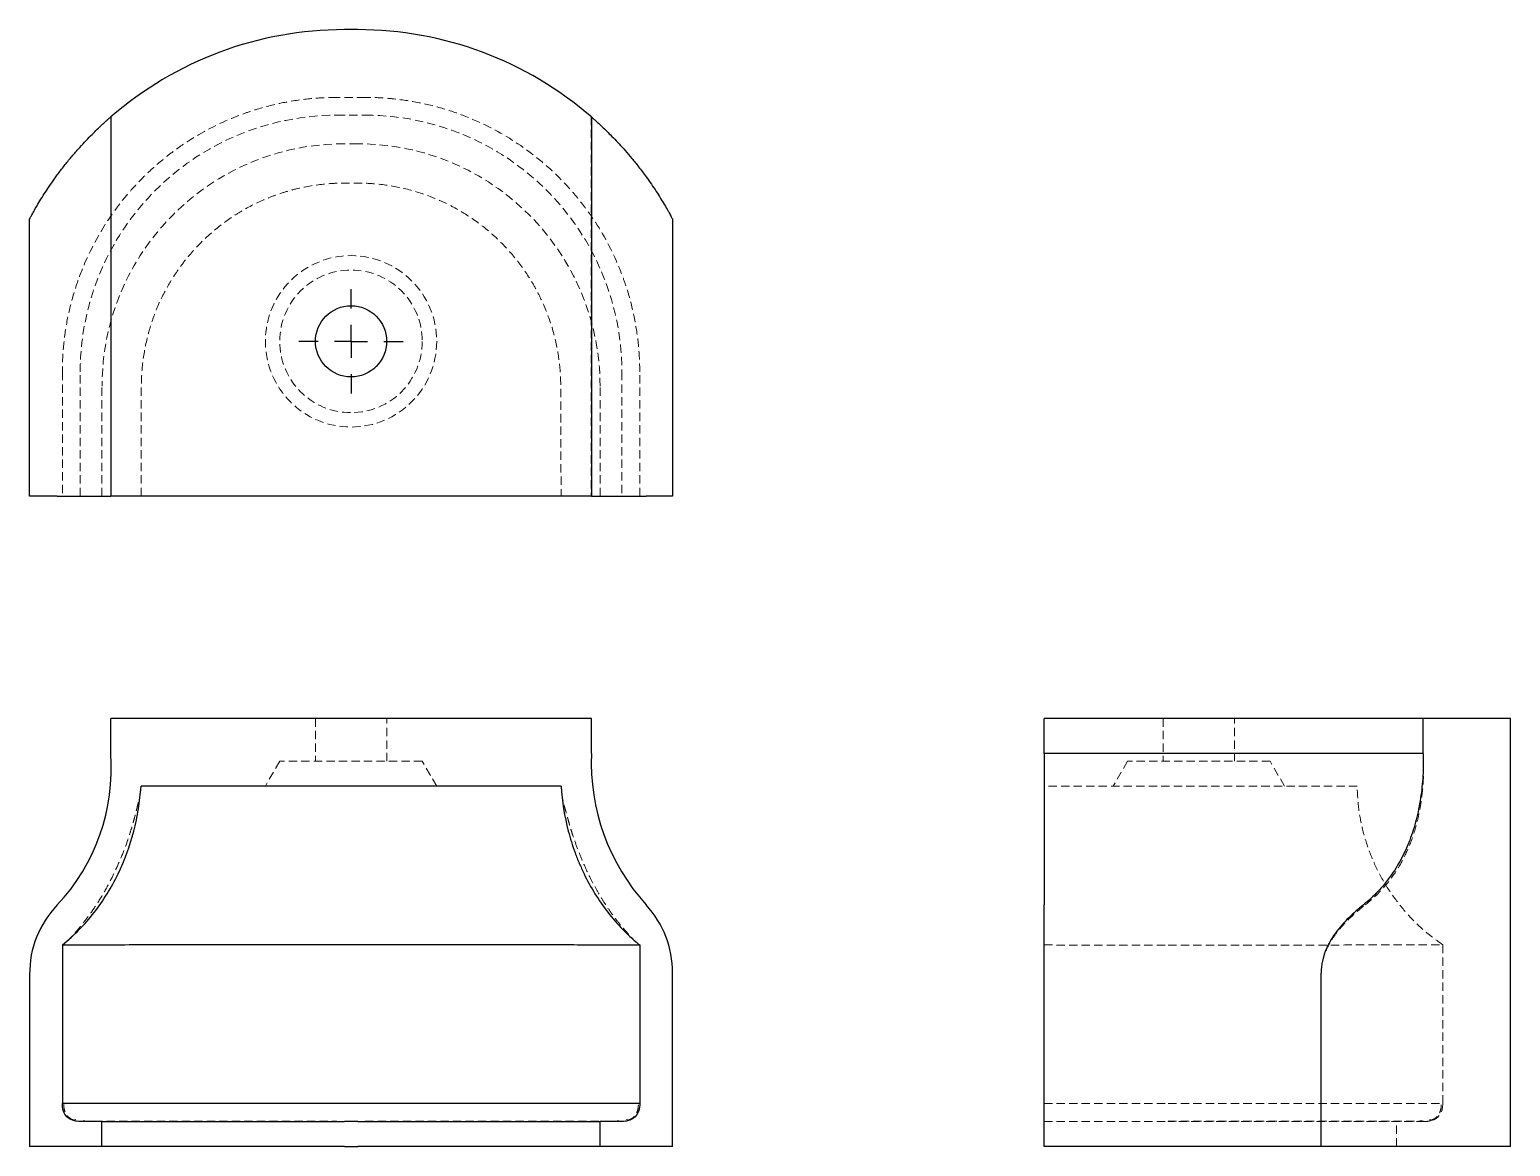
# Model space of a CAD drawing. Header units: millimetres. Extents: x 34 to 259, y 24 to 194.
import ezdxf

# ---------------------------------------------------------------- set-up
doc = ezdxf.new("R2010")
doc.units = ezdxf.units.MM
doc.linetypes.add('HIDDEN', pattern=[1.905, 1.27, -0.635])
doc.layers.add('10', color=7, linetype='Continuous')

# ---------------------------------------------------------------- blocks, each defined once
blk = doc.blocks.new('SW_CENTERMARKSYMBOL_0')
at = {"layer": '10', "color": 0}
for p, q in [((0, 5), (0, 7.92)), ((0, 0), (0, 2.5)), ((-5, 0), (-7.92, 0)), ((0, 0), (-2.5, 0)), ((0, 0), (0, -2.5)), ((0, 0), (2.5, 0)), ((5, 0), (7.92, 0)), ((0, -5), (0, -7.92))]:
    blk.add_line(p, q, dxfattribs=at)

msp = doc.modelspace()

# ---------------------------------------------------------------- linework, layer by layer
at = {"color": 7, "linetype": 'Continuous', "lineweight": 25}
for p, q in [((83.9, 194.32), (81.87, 194.32)), ((46.3, 181.04), (46.3, 123.36)), ((119.46, 181.04), (119.46, 123.36)), ((33.96, 123.36), (33.96, 165.53)), ((131.8, 165.53), (131.8, 123.36)), ((38.17, 123.36), (46.3, 123.36)), ((119.46, 123.36), (46.3, 123.36)), ((119.46, 123.36), (127.79, 123.36)), ((46.3, 84.23), (46.3, 89.55)), ((119.46, 89.55), (46.3, 89.55)), ((119.46, 84.23), (119.46, 89.55)), ((246.04, 89.55), (188.36, 89.55)), ((188.36, 84.23), (188.36, 89.55)), ((246.04, 84.23), (246.04, 89.55)), ((259.32, 89.55), (246.04, 89.55)), ((259.32, 24.45), (259.32, 89.55)), ((246.04, 84.23), (188.36, 84.23)), ((188.36, 84.23), (188.36, 61.19)), ((114.85, 79.24), (50.92, 79.24)), ((38.95, 55.09), (38.95, 30.96)), ((126.82, 55.09), (126.82, 30.96)), ((33.96, 50.56), (33.96, 24.45)), ((131.8, 24.45), (131.8, 50.8)), ((188.36, 24.45), (188.36, 50.8)), ((230.53, 24.45), (230.53, 50.8)), ((85.05, 30.96), (80.71, 30.96)), ((40.91, 28.59), (40.84, 28.49)), ((44.98, 28.25), (41.66, 28.25)), ((44.98, 24.45), (44.98, 28.25)), ((44.98, 28.25), (81.87, 28.25)), ((80.71, 28.31), (80.71, 28.26)), ((83.9, 28.25), (81.87, 28.25)), ((83.9, 28.25), (120.78, 28.25)), ((85.05, 28.31), (85.05, 28.26)), ((120.78, 24.45), (120.78, 28.25)), ((124.11, 28.25), (120.78, 28.25)), ((124.92, 28.49), (124.86, 28.59)), ((44.98, 24.45), (33.96, 24.45)), ((81.87, 24.45), (44.98, 24.45)), ((81.87, 24.45), (83.9, 24.45)), ((120.78, 24.45), (83.9, 24.45)), ((131.8, 24.45), (120.78, 24.45)), ((230.53, 24.45), (188.36, 24.45)), ((259.32, 24.45), (230.53, 24.45))]:
    msp.add_line(p, q, dxfattribs=at)
at = {"color": 7, "linetype": 'HIDDEN', "lineweight": 18}
for p, q in [((46.39, 123.36), (46.39, 181.11)), ((80.71, 181.31), (85.05, 181.31)), ((119.43, 181.05), (119.43, 123.36)), ((83.9, 176.97), (81.87, 176.97)), ((41.66, 123.36), (41.66, 142.25)), ((124.11, 142.25), (124.11, 123.36)), ((44.98, 123.36), (44.98, 140.08)), ((120.78, 123.36), (120.78, 140.08)), ((77.46, 89.55), (77.46, 83.04)), ((88.31, 83.04), (88.31, 89.55)), ((206.48, 89.55), (206.48, 83.04)), ((217.33, 83.04), (217.33, 89.55)), ((246.04, 84.23), (246.04, 89.55)), ((246.04, 84.23), (246.04, 84.23)), ((72.03, 83.04), (69.84, 79.24)), ((93.73, 83.04), (72.03, 83.04)), ((95.92, 79.24), (93.73, 83.04)), ((201.06, 83.04), (198.87, 79.24)), ((222.75, 83.04), (201.06, 83.04)), ((224.95, 79.24), (222.75, 83.04)), ((126.82, 55.07), (126.75, 55.06)), ((249.02, 30.96), (249.02, 55.11)), ((188.36, 30.96), (207.25, 30.96)), ((41.93, 28.27), (42.31, 28.37)), ((123.46, 28.37), (123.84, 28.27)), ((188.36, 28.25), (207.25, 28.25)), ((207.25, 28.31), (207.25, 28.26)), ((241.97, 24.45), (241.97, 28.25))]:
    msp.add_line(p, q, dxfattribs=at)
at = {"color": 7, "linetype": 'HIDDEN', "lineweight": 18, "flags": 128}
for points in [[(38.17, 61.17), (38.17, 61.17)], [(127.79, 61.19), (127.79, 61.19)], [(33.96, 50.56), (33.96, 50.56)], [(131.8, 50.8), (131.8, 50.8)], [(38.95, 30.96), (38.95, 30.96)], [(126.82, 30.96), (126.82, 30.96)], [(249.02, 30.96), (249.02, 30.96)], [(41.66, 28.25), (41.66, 28.25)], [(124.11, 28.25), (124.11, 28.25)], [(246.31, 28.25), (246.31, 28.25)]]:
    msp.add_lwpolyline(points, dxfattribs=at)
at = {"color": 7, "linetype": 'HIDDEN', "lineweight": 18}
for radius in [13.04, 10.85]:
    msp.add_circle((82.88, 146.91), radius, dxfattribs=at)
at = {"color": 7, "linetype": 'Continuous', "lineweight": 25}
msp.add_circle((82.88, 146.91), 5.42, dxfattribs=at)
for centre, radius, start, end in [((81.87, 140.08), 54.24, 90, 130.9688), ((83.9, 140.08), 54.24, 49.0312, 90), ((16.11, 81.92), 30.28, 316.7519, 4.383), ((151.74, 82.88), 32.3, 177.5988, 222.1702)]:
    msp.add_arc(centre, radius, start, end, dxfattribs=at)
at = {"color": 7, "linetype": 'HIDDEN', "lineweight": 18}
for centre, start, end in [((81.87, 140.08), 90, 180), ((83.9, 140.08), 0, 90)]:
    msp.add_arc(centre, 36.88, start, end, dxfattribs=at)
for points, knots in [([(80.71, 184.02), (80.02, 184.02), (79.34, 184), (77.97, 183.93), (77.29, 183.88), (75.25, 183.68), (73.9, 183.48), (71.23, 182.95), (69.9, 182.62), (67.93, 182.02), (67.27, 181.8), (65.98, 181.34), (65.34, 181.09), (62.19, 179.79), (59.8, 178.51), (56.95, 176.61), (56.39, 176.21), (55.29, 175.39), (54.74, 174.97), (53.16, 173.67), (52.15, 172.75), (49.26, 169.87), (47.53, 167.76), (44.46, 163.18), (43.18, 160.78), (41.62, 157.01), (41.16, 155.73), (40.36, 153.11), (40.02, 151.77), (39.48, 149.08), (39.28, 147.72), (39.08, 145.68), (39.03, 145), (38.96, 143.63), (38.95, 142.94), (38.95, 142.25)], [0, 0, 0, 0, 0.03125, 0.03125, 0.0625, 0.0625, 0.125, 0.125, 0.1875, 0.1875, 0.21875, 0.21875, 0.25, 0.25, 0.375, 0.375, 0.40625, 0.40625, 0.4375, 0.4375, 0.5, 0.5, 0.625, 0.625, 0.75, 0.75, 0.8125, 0.8125, 0.875, 0.875, 0.9375, 0.9375, 0.96875, 0.96875, 1, 1, 1, 1]), ([(85.05, 184.02), (84.33, 184.02), (83.61, 184.02), (82.88, 184.02), (82.16, 184.02), (81.44, 184.02), (80.71, 184.02)], [-0.002169695, -0.002169695, -0.002169695, -0.002169695, 0, 0, 0, 0.002169695, 0.002169695, 0.002169695, 0.002169695]), ([(126.82, 142.25), (126.82, 142.94), (126.8, 143.63), (126.73, 145), (126.68, 145.68), (126.48, 147.71), (126.28, 149.06), (125.75, 151.73), (125.42, 153.06), (124.82, 155.04), (124.6, 155.69), (124.14, 156.98), (123.89, 157.62), (122.59, 160.77), (121.31, 163.17), (119.41, 166.01), (119.01, 166.57), (118.2, 167.68), (117.77, 168.22), (116.47, 169.81), (115.55, 170.82), (112.67, 173.7), (110.57, 175.43), (105.98, 178.5), (103.58, 179.78), (99.81, 181.35), (98.53, 181.81), (95.91, 182.61), (94.57, 182.94), (91.88, 183.48), (90.52, 183.68), (88.48, 183.88), (87.8, 183.93), (86.43, 184), (85.74, 184.02), (85.05, 184.02)], [0, 0, 0, 0, 0.03125, 0.03125, 0.0625, 0.0625, 0.125, 0.125, 0.1875, 0.1875, 0.21875, 0.21875, 0.25, 0.25, 0.375, 0.375, 0.40625, 0.40625, 0.4375, 0.4375, 0.5, 0.5, 0.625, 0.625, 0.75, 0.75, 0.8125, 0.8125, 0.875, 0.875, 0.9375, 0.9375, 0.96875, 0.96875, 1, 1, 1, 1]), ([(41.66, 142.25), (41.66, 148.22), (44.04, 158.43), (52.6, 170.36), (64.53, 178.92), (74.75, 181.31), (80.71, 181.31)], [4.712389, 4.712389, 4.712389, 4.712389, 5.170538, 5.497787, 5.825036, 6.283185, 6.283185, 6.283185, 6.283185]), ([(46.3, 181.04), (46.32, 181.05), (46.39, 181.11), (46.39, 181.11), (46.38, 181.11)], [0, 0, 0, 0, 0.182501, 1, 1, 1, 1]), ([(85.05, 181.31), (91.02, 181.31), (101.23, 178.92), (113.16, 170.36), (121.72, 158.43), (124.11, 148.22), (124.11, 142.25)], [0, 0, 0, 0, 0.458149, 0.785398, 1.112647, 1.570796, 1.570796, 1.570796, 1.570796]), ([(50.92, 123.36), (50.93, 126.08), (50.94, 128.81), (50.95, 132.9), (50.95, 134.26), (50.96, 136.31), (50.96, 136.99), (50.96, 138.36), (50.96, 139.04), (50.97, 140.4), (50.98, 141.08), (51.06, 142.44), (51.11, 143.12), (51.37, 145.15), (51.62, 146.5), (52.15, 148.52), (52.35, 149.2), (52.79, 150.52), (53.03, 151.17), (53.82, 153.08), (54.43, 154.32), (55.47, 156.12), (55.83, 156.7), (56.61, 157.86), (57.02, 158.43), (58.3, 160.08), (59.21, 161.11), (61.18, 163.05), (62.22, 163.95), (63.89, 165.21), (64.47, 165.61), (65.63, 166.37), (66.23, 166.73), (68.04, 167.74), (69.29, 168.33), (71.22, 169.09), (71.87, 169.32), (73.19, 169.74), (73.87, 169.93), (75.9, 170.43), (77.26, 170.67), (79.31, 170.88), (80, 170.93), (81.37, 170.98), (82.06, 170.98), (83.09, 170.98), (83.44, 170.98), (84.13, 170.98), (84.47, 170.98), (85.51, 170.95), (86.2, 170.9), (88.28, 170.7), (89.64, 170.47), (92.31, 169.84), (93.62, 169.44), (95.56, 168.7), (96.2, 168.43), (97.46, 167.85), (98.08, 167.53), (99.9, 166.54), (101.05, 165.8), (103.27, 164.18), (104.32, 163.29), (106.33, 161.35), (107.25, 160.33), (108.96, 158.18), (109.74, 157.05), (110.8, 155.27), (111.13, 154.66), (111.76, 153.42), (112.05, 152.79), (112.86, 150.88), (113.32, 149.59), (114.05, 146.94), (114.32, 145.59), (114.61, 143.52), (114.68, 142.83), (114.77, 141.44), (114.79, 140.75), (114.81, 139.36), (114.8, 138.66), (114.8, 137.27), (114.81, 136.57), (114.82, 134.49), (114.82, 133.09), (114.83, 128.92), (114.84, 126.14), (114.84, 123.36)], [0, 0, 0, 0, 0.0625, 0.0625, 0.09375, 0.09375, 0.109375, 0.109375, 0.125, 0.125, 0.140625, 0.140625, 0.15625, 0.15625, 0.1875, 0.1875, 0.203125, 0.203125, 0.21875, 0.21875, 0.25, 0.25, 0.265625, 0.265625, 0.28125, 0.28125, 0.3125, 0.3125, 0.34375, 0.34375, 0.359375, 0.359375, 0.375, 0.375, 0.40625, 0.40625, 0.421875, 0.421875, 0.4375, 0.4375, 0.46875, 0.46875, 0.484375, 0.484375, 0.5, 0.5, 0.507812, 0.507812, 0.515625, 0.515625, 0.53125, 0.53125, 0.5625, 0.5625, 0.59375, 0.59375, 0.609375, 0.609375, 0.625, 0.625, 0.65625, 0.65625, 0.6875, 0.6875, 0.71875, 0.71875, 0.75, 0.75, 0.765625, 0.765625, 0.78125, 0.78125, 0.8125, 0.8125, 0.84375, 0.84375, 0.859375, 0.859375, 0.875, 0.875, 0.890625, 0.890625, 0.90625, 0.90625, 0.9375, 0.9375, 1, 1, 1, 1]), ([(38.95, 142.25), (38.95, 141.46), (38.95, 140.68), (38.95, 139.1), (38.95, 138.31), (38.95, 135.95), (38.95, 134.38), (38.95, 129.65), (38.95, 126.5), (38.95, 123.36)], [0, 0, 0, 0, 0.125, 0.125, 0.25, 0.25, 0.5, 0.5, 1, 1, 1, 1]), ([(126.82, 123.36), (126.82, 126.5), (126.82, 129.65), (126.82, 134.38), (126.82, 135.95), (126.82, 138.31), (126.82, 139.1), (126.82, 140.68), (126.82, 141.46), (126.82, 142.25)], [0, 0, 0, 0, 0.5, 0.5, 0.75, 0.75, 0.875, 0.875, 1, 1, 1, 1]), ([(237.22, 61.17), (238.79, 62.4), (240.16, 63.81), (241.93, 66.28), (242.48, 67.16), (243.45, 69), (243.88, 69.96), (244.62, 71.96), (244.94, 73), (245.33, 74.63), (245.45, 75.18), (245.66, 76.28), (245.74, 76.83), (245.97, 78.51), (246.06, 79.63), (246.11, 81.35), (246.12, 81.93), (246.1, 83.08), (246.08, 83.66), (246.04, 84.23)], [0, 0, 0, 0, 0.25, 0.25, 0.375, 0.375, 0.5, 0.5, 0.625, 0.625, 0.6875, 0.6875, 0.75, 0.75, 0.875, 0.875, 0.9375, 0.9375, 1, 1, 1, 1]), ([(236, 79.24), (236, 79.24), (236.04, 79.24), (235.9, 79.24), (235.54, 79.24), (234.97, 79.24), (234.19, 79.24), (233.21, 79.24), (232.03, 79.24), (230.67, 79.24), (229.11, 79.24), (227.38, 79.24), (225.51, 79.24), (223.49, 79.24), (221.32, 79.24), (219.03, 79.24), (216.66, 79.24), (214.21, 79.24), (211.66, 79.24), (209.27, 79.24), (207.07, 79.24), (202.96, 79.24), (196.72, 79.24), (191.14, 79.24), (188.36, 79.24)], [0, 0, 0, 0, 0.009336, 0.059194, 0.097785, 0.136376, 0.176091, 0.215807, 0.254395, 0.292983, 0.33268, 0.372377, 0.411156, 0.449935, 0.489834, 0.529733, 0.568634, 0.607535, 0.647566, 0.687599, 0.717495, 0.747513, 0.873757, 1, 1, 1, 1]), ([(249.02, 55.12), (248.1, 55.79), (246.2, 57.17), (243.67, 59.68), (241.41, 62.49), (239.5, 65.55), (237.98, 68.83), (236.87, 72.26), (236.17, 75.75), (236.05, 78.09), (235.99, 79.24)], [0, 0, 0, 0, 0.120624, 0.247122, 0.373529, 0.499936, 0.626418, 0.752815, 0.879213, 1, 1, 1, 1]), ([(50.87, 78.61), (50.87, 78.55), (50.85, 78.4), (50.82, 78.13), (50.76, 77.82), (50.69, 77.5), (50.63, 77.2), (50.56, 76.91), (50.48, 76.64), (50.41, 76.39), (50.35, 76.15), (50.3, 75.94), (50.25, 75.73), (50.15, 75.31), (49.97, 74.62), (49.68, 73.53), (49.28, 72.21), (48.7, 70.46), (47.91, 68.38), (46.81, 65.92), (45.52, 63.44), (44.3, 61.44), (43.34, 60.04), (42.75, 59.25), (42.35, 58.73), (42.12, 58.44), (42.02, 58.31), (41.91, 58.18), (41.73, 57.97), (41.53, 57.72), (41.32, 57.46), (41.12, 57.22), (40.92, 56.98), (40.68, 56.72), (40.43, 56.44), (40.16, 56.16), (39.86, 55.87), (39.58, 55.61), (39.4, 55.46), (39.32, 55.39)], [0, 0, 0, 0, 0.039605, 0.096813, 0.146722, 0.189535, 0.225526, 0.250422, 0.270784, 0.286836, 0.296194, 0.303384, 0.30867, 0.312874, 0.326614, 0.347631, 0.373895, 0.401414, 0.446872, 0.494183, 0.546884, 0.597951, 0.620514, 0.638171, 0.651053, 0.655754, 0.657961, 0.66038, 0.666256, 0.678542, 0.695586, 0.714967, 0.738469, 0.766112, 0.804689, 0.849121, 0.899371, 0.955372, 1, 1, 1, 1]), ([(126.48, 55.37), (126.42, 55.41), (126.3, 55.51), (126.11, 55.69), (125.9, 55.88), (125.71, 56.08), (125.52, 56.27), (125.35, 56.46), (125.19, 56.63), (125.06, 56.79), (124.92, 56.95), (124.81, 57.08), (124.7, 57.2), (124.61, 57.3), (124.55, 57.37), (124.45, 57.49), (124.31, 57.64), (124.06, 57.93), (123.57, 58.52), (122.84, 59.46), (121.96, 60.7), (121.07, 62.07), (120.21, 63.54), (119.31, 65.22), (118.43, 67.08), (117.58, 69.09), (116.94, 70.84), (116.48, 72.23), (116.21, 73.14), (116.02, 73.79), (115.89, 74.25), (115.8, 74.58), (115.73, 74.85), (115.66, 75.11), (115.57, 75.42), (115.47, 75.75), (115.37, 76.11), (115.27, 76.51), (115.17, 76.93), (115.07, 77.38), (114.99, 77.83), (114.93, 78.22), (114.91, 78.45), (114.9, 78.54)], [0, 0, 0, 0, 0.045834, 0.102696, 0.153551, 0.198305, 0.236885, 0.264251, 0.287201, 0.305732, 0.316785, 0.325463, 0.331881, 0.334331, 0.336367, 0.338129, 0.3426, 0.347412, 0.358899, 0.383723, 0.411435, 0.440672, 0.471461, 0.50331, 0.542944, 0.582396, 0.62128, 0.643444, 0.661278, 0.672248, 0.680649, 0.686265, 0.69334, 0.70222, 0.713067, 0.73076, 0.752373, 0.778107, 0.814548, 0.857225, 0.906416, 0.96233, 1, 1, 1, 1]), ([(230.53, 50.56), (230.53, 51.14), (230.58, 51.72), (230.74, 52.55), (230.8, 52.83), (230.96, 53.38), (231.05, 53.65), (231.36, 54.45), (231.6, 54.95), (232.16, 55.91), (232.46, 56.37), (233.44, 57.68), (234.15, 58.46), (235.65, 59.89), (236.43, 60.55), (237.22, 61.17)], [0, 0, 0, 0, 0.125, 0.125, 0.1875, 0.1875, 0.25, 0.25, 0.375, 0.375, 0.5, 0.5, 0.75, 0.75, 1, 1, 1, 1]), ([(188.36, 55.09), (191.5, 55.08), (194.65, 55.08), (199.38, 55.08), (200.95, 55.07), (203.31, 55.07), (204.1, 55.07), (205.68, 55.07), (206.46, 55.07), (207.25, 55.07)], [0, 0, 0, 0, 0.5, 0.5, 0.75, 0.75, 0.875, 0.875, 1, 1, 1, 1]), ([(207.25, 55.07), (207.94, 55.06), (208.63, 55.06), (210, 55.07), (210.68, 55.07), (212.71, 55.07), (214.06, 55.07), (216.73, 55.07), (218.06, 55.07), (220.04, 55.07), (220.69, 55.07), (221.98, 55.07), (222.62, 55.07), (225.77, 55.08), (228.17, 55.08), (231.01, 55.08), (231.57, 55.08), (232.68, 55.08), (233.22, 55.08), (234.81, 55.09), (235.82, 55.09), (238.7, 55.09), (240.43, 55.09), (243.5, 55.1), (244.78, 55.1), (246.35, 55.11), (246.81, 55.11), (247.61, 55.11), (247.94, 55.11), (248.48, 55.11), (248.68, 55.11), (248.88, 55.11), (248.93, 55.11), (249, 55.11), (249.02, 55.11), (249.02, 55.11)], [0, 0, 0, 0, 0.03125, 0.03125, 0.0625, 0.0625, 0.125, 0.125, 0.1875, 0.1875, 0.21875, 0.21875, 0.25, 0.25, 0.375, 0.375, 0.40625, 0.40625, 0.4375, 0.4375, 0.5, 0.5, 0.625, 0.625, 0.75, 0.75, 0.8125, 0.8125, 0.875, 0.875, 0.9375, 0.9375, 0.96875, 0.96875, 1, 1, 1, 1]), ([(39.15, 30.96), (39.16, 30.72), (39.17, 30.19), (39.4, 29.53), (39.74, 29.05), (40.17, 28.64), (40.58, 28.48), (40.86, 28.37)], [0, 0, 0, 0, 0.217438, 0.47293, 0.605896, 0.739115, 1, 1, 1, 1]), ([(124.91, 28.37), (125.18, 28.48), (125.6, 28.64), (126.03, 29.05), (126.36, 29.53), (126.6, 30.19), (126.61, 30.72), (126.62, 30.96)], [0, 0, 0, 0, 0.2608854, 0.3941036, 0.5270703, 0.7825617, 1, 1, 1, 1]), ([(207.25, 30.96), (213.63, 30.96), (224.56, 30.96), (237.32, 30.96), (246.47, 30.96), (249.02, 30.96), (249.02, 30.96)], [0, 0, 0, 0, 0.458149, 0.785398, 1.112647, 1.570796, 1.570796, 1.570796, 1.570796]), ([(249.02, 30.96), (249.03, 30.65), (248.98, 29.89), (248.37, 28.89), (247.38, 28.29), (246.62, 28.24), (246.31, 28.25)], [0, 0, 0, 0, 0.291667, 0.5, 0.708333, 1, 1, 1, 1]), ([(247.11, 28.37), (247.38, 28.48), (247.8, 28.64), (248.23, 29.05), (248.56, 29.53), (248.79, 30.19), (248.81, 30.72), (248.81, 30.96)], [0, 0, 0, 0, 0.2608854, 0.3941036, 0.5270703, 0.7825617, 1, 1, 1, 1]), ([(40.84, 28.49), (40.83, 28.47), (40.78, 28.4), (40.87, 28.32), (41.06, 28.29), (41.15, 28.27)], [0, 0, 0, 0, 0.144161, 0.574059, 1, 1, 1, 1]), ([(41.87, 28.28), (42.1, 28.28), (42.56, 28.28), (43.5, 28.28), (44.57, 28.28), (45.75, 28.27), (47.01, 28.27), (48.39, 28.27), (49.86, 28.27), (51.41, 28.27), (52.89, 28.27), (54.28, 28.27), (55.61, 28.27), (56.98, 28.27), (58.53, 28.27), (60.33, 28.27), (62.39, 28.27), (64.59, 28.27), (66.9, 28.27), (69.27, 28.27), (71.85, 28.27), (74.64, 28.27), (77.61, 28.27), (79.66, 28.27), (80.71, 28.27)], [0, 0, 0, 0, 0.058075, 0.113161, 0.165258, 0.214372, 0.26051, 0.303673, 0.351538, 0.395114, 0.434403, 0.469404, 0.50012, 0.530836, 0.565836, 0.605118, 0.648677, 0.696515, 0.739654, 0.785771, 0.834865, 0.886935, 0.941978, 1, 1, 1, 1]), ([(85.05, 28.27), (86.1, 28.27), (88.15, 28.27), (91.13, 28.27), (93.91, 28.27), (96.49, 28.27), (98.87, 28.27), (101.17, 28.27), (103.37, 28.27), (105.44, 28.27), (107.23, 28.27), (108.78, 28.27), (110.16, 28.27), (111.49, 28.27), (112.88, 28.27), (114.36, 28.27), (115.91, 28.27), (117.38, 28.27), (118.75, 28.27), (120.01, 28.27), (121.2, 28.28), (122.27, 28.28), (123.21, 28.28), (123.66, 28.28), (123.89, 28.28)], [0, 0, 0, 0, 0.058022, 0.113065, 0.165135, 0.214229, 0.260346, 0.303485, 0.351323, 0.394882, 0.434164, 0.469164, 0.49988, 0.530596, 0.565597, 0.604886, 0.648462, 0.696327, 0.73949, 0.785628, 0.834742, 0.886839, 0.941925, 1, 1, 1, 1]), ([(88.88, 28.25), (93.54, 28.25), (102.29, 28.25), (113.16, 28.25), (121.72, 28.25), (124.11, 28.25), (124.11, 28.25)], [0.098175, 0.098175, 0.098175, 0.098175, 0.458149, 0.785398, 1.112647, 1.570796, 1.570796, 1.570796, 1.570796]), ([(124.62, 28.27), (124.71, 28.29), (124.9, 28.32), (124.99, 28.4), (124.94, 28.47), (124.92, 28.49)], [0, 0, 0, 0, 0.425941, 0.855839, 1, 1, 1, 1]), ([(207.25, 28.27), (208.3, 28.27), (210.35, 28.27), (213.33, 28.27), (216.11, 28.27), (218.69, 28.27), (221.07, 28.27), (223.37, 28.27), (225.57, 28.27), (227.63, 28.27), (229.43, 28.27), (230.98, 28.27), (232.36, 28.27), (233.68, 28.27), (235.07, 28.27), (236.56, 28.27), (238.1, 28.27), (239.58, 28.27), (240.95, 28.27), (242.21, 28.27), (243.39, 28.28), (244.47, 28.28), (245.41, 28.28), (245.86, 28.28), (246.09, 28.28)], [0, 0, 0, 0, 0.058022, 0.113065, 0.165135, 0.214229, 0.260346, 0.303485, 0.351323, 0.394882, 0.434164, 0.469164, 0.49988, 0.530596, 0.565597, 0.604886, 0.648462, 0.696327, 0.73949, 0.785628, 0.834742, 0.886839, 0.941925, 1, 1, 1, 1]), ([(246.31, 28.25), (246.31, 28.25), (243.92, 28.25), (235.36, 28.25), (223.43, 28.25), (213.22, 28.25), (207.25, 28.25)], [0, 0, 0, 0, 0.458149, 0.785398, 1.112647, 1.570796, 1.570796, 1.570796, 1.570796]), ([(245.66, 28.37), (245.81, 28.33), (246.09, 28.25), (246.1, 28.25), (246.1, 28.25)], [0, 0, 0, 0, 0.55376, 1, 1, 1, 1]), ([(246.81, 28.27), (246.91, 28.29), (247.1, 28.32), (247.19, 28.42), (247.1, 28.54), (247.06, 28.59)], [0, 0, 0, 0, 0.330284, 0.663637, 1, 1, 1, 1])]:
    msp.add_open_spline(points, degree=3, knots=knots, dxfattribs=at)
at = {"color": 7, "linetype": 'Continuous', "lineweight": 25}
for points, knots in [([(38.17, 172.22), (38.53, 172.69), (39.24, 173.64), (40.31, 174.95), (41.35, 176.15), (42.34, 177.24), (43.26, 178.19), (44.09, 179.01), (44.82, 179.7), (45.41, 180.25), (45.86, 180.65), (46.16, 180.92), (46.26, 181), (46.3, 181.04)], [0, 0, 0, 0, 0.092903, 0.185798, 0.281091, 0.376377, 0.469393, 0.562403, 0.658534, 0.754661, 0.841287, 0.927913, 1, 1, 1, 1]), ([(119.45, 181.05), (119.44, 181.05), (119.43, 181.07), (119.54, 180.97), (119.78, 180.76), (120.16, 180.43), (120.65, 179.97), (121.26, 179.41), (121.98, 178.71), (122.79, 177.9), (123.67, 176.97), (124.62, 175.93), (125.62, 174.76), (126.68, 173.44), (127.41, 172.46), (127.79, 171.95)], [0, 0, 0, 0, 0.02703, 0.105992, 0.187314, 0.268637, 0.347592, 0.426548, 0.507773, 0.589, 0.668555, 0.748114, 0.82967, 0.91123, 1, 1, 1, 1]), ([(33.96, 165.53), (33.96, 165.53), (33.99, 165.58), (34.08, 165.74), (34.11, 165.8), (34.2, 165.96), (34.25, 166.05), (34.42, 166.36), (34.55, 166.6), (34.86, 167.16), (35.04, 167.46), (35.62, 168.44), (36.07, 169.15), (37.05, 170.65), (37.59, 171.43), (38.17, 172.22)], [0, 0, 0, 0, 0.125, 0.125, 0.1875, 0.1875, 0.25, 0.25, 0.375, 0.375, 0.5, 0.5, 0.75, 0.75, 1, 1, 1, 1]), ([(127.79, 171.95), (128.35, 171.18), (128.86, 170.44), (129.57, 169.35), (129.79, 169), (130.21, 168.32), (130.41, 167.99), (130.77, 167.38), (130.94, 167.09), (131.16, 166.7), (131.23, 166.57), (131.36, 166.34), (131.42, 166.23), (131.58, 165.94), (131.66, 165.78), (131.75, 165.63), (131.77, 165.59), (131.79, 165.54), (131.8, 165.53), (131.8, 165.53)], [0, 0, 0, 0, 0.25, 0.25, 0.375, 0.375, 0.5, 0.5, 0.625, 0.625, 0.6875, 0.6875, 0.75, 0.75, 0.875, 0.875, 0.9375, 0.9375, 1, 1, 1, 1]), ([(246.04, 84.23), (246.08, 83.08), (246.07, 81.94), (245.94, 79.67), (245.83, 78.55), (245.57, 76.88), (245.47, 76.32), (245.25, 75.22), (245.13, 74.68), (244.71, 73.08), (244.39, 72.05), (243.81, 70.55), (243.61, 70.06), (243.17, 69.1), (242.94, 68.62), (242.2, 67.23), (241.66, 66.36), (240.48, 64.72), (239.85, 63.95), (238.81, 62.86), (238.45, 62.51), (237.72, 61.83), (237.34, 61.5), (236.95, 61.19)], [0, 0, 0, 0, 0.125, 0.125, 0.25, 0.25, 0.3125, 0.3125, 0.375, 0.375, 0.5, 0.5, 0.5625, 0.5625, 0.625, 0.625, 0.75, 0.75, 0.875, 0.875, 0.9375, 0.9375, 1, 1, 1, 1]), ([(38.95, 55.09), (40.76, 56.55), (42.36, 58.2), (44.48, 60.92), (45.14, 61.87), (46.36, 63.85), (46.92, 64.86), (48.42, 67.97), (49.22, 70.13), (50.1, 73.51), (50.34, 74.64), (50.71, 76.93), (50.84, 78.08), (50.92, 79.24)], [0, 0, 0, 0, 0.25, 0.25, 0.375, 0.375, 0.5, 0.5, 0.75, 0.75, 0.875, 0.875, 1, 1, 1, 1]), ([(114.84, 79.24), (115, 76.91), (115.37, 74.64), (116.24, 71.31), (116.58, 70.21), (117.18, 68.58), (117.39, 68.04), (117.85, 66.97), (118.09, 66.44), (119.35, 63.83), (120.56, 61.87), (122.67, 59.15), (123.42, 58.28), (124.63, 57.03), (125.06, 56.62), (125.92, 55.83), (126.36, 55.45), (126.82, 55.09)], [0, 0, 0, 0, 0.25, 0.25, 0.375, 0.375, 0.4375, 0.4375, 0.5, 0.5, 0.75, 0.75, 0.875, 0.875, 0.9375, 0.9375, 1, 1, 1, 1]), ([(236.95, 61.19), (236.18, 60.58), (235.44, 59.93), (234.35, 58.86), (234, 58.49), (233.32, 57.72), (232.99, 57.31), (232.38, 56.47), (232.09, 56.03), (231.7, 55.33), (231.57, 55.09), (231.34, 54.59), (231.23, 54.34), (230.94, 53.56), (230.78, 53.03), (230.63, 52.21), (230.59, 51.93), (230.54, 51.36), (230.53, 51.08), (230.53, 50.8)], [0, 0, 0, 0, 0.25, 0.25, 0.375, 0.375, 0.5, 0.5, 0.625, 0.625, 0.6875, 0.6875, 0.75, 0.75, 0.875, 0.875, 0.9375, 0.9375, 1, 1, 1, 1]), ([(80.71, 55.11), (80.02, 55.11), (79.34, 55.11), (77.97, 55.11), (77.29, 55.11), (75.25, 55.11), (73.9, 55.11), (71.23, 55.11), (69.9, 55.11), (67.93, 55.11), (67.27, 55.11), (65.98, 55.11), (65.34, 55.11), (62.19, 55.1), (59.8, 55.1), (56.95, 55.1), (56.39, 55.1), (55.29, 55.09), (54.74, 55.09), (53.16, 55.09), (52.15, 55.09), (49.26, 55.09), (47.53, 55.08), (44.46, 55.08), (43.18, 55.08), (41.62, 55.07), (41.16, 55.07), (40.36, 55.07), (40.02, 55.07), (39.48, 55.07), (39.28, 55.07), (39.08, 55.07), (39.03, 55.07), (38.96, 55.06), (38.95, 55.06), (38.95, 55.07)], [0, 0, 0, 0, 0.03125, 0.03125, 0.0625, 0.0625, 0.125, 0.125, 0.1875, 0.1875, 0.21875, 0.21875, 0.25, 0.25, 0.375, 0.375, 0.40625, 0.40625, 0.4375, 0.4375, 0.5, 0.5, 0.625, 0.625, 0.75, 0.75, 0.8125, 0.8125, 0.875, 0.875, 0.9375, 0.9375, 0.96875, 0.96875, 1, 1, 1, 1]), ([(85.05, 55.11), (84.33, 55.11), (83.61, 55.11), (82.88, 55.11), (82.16, 55.11), (81.44, 55.11), (80.71, 55.11)], [-0.002169695, -0.002169695, -0.002169695, -0.002169695, 0, 0, 0, 0.002169695, 0.002169695, 0.002169695, 0.002169695]), ([(126.75, 55.06), (126.74, 55.06), (126.7, 55.06), (126.36, 55.07), (125.76, 55.07), (124.87, 55.07), (123.7, 55.07), (122.23, 55.08), (120.48, 55.08), (118.48, 55.08), (116.25, 55.09), (113.81, 55.09), (111.14, 55.09), (108.28, 55.1), (105.28, 55.1), (102.14, 55.1), (98.85, 55.11), (95.74, 55.11), (92.88, 55.11), (90.3, 55.11), (87.69, 55.11), (85.93, 55.11), (85.05, 55.11)], [0, 0, 0, 0, 0.023301, 0.073071, 0.124044, 0.175018, 0.229295, 0.283571, 0.339422, 0.395273, 0.449597, 0.503922, 0.559824, 0.615727, 0.670051, 0.724375, 0.780278, 0.83618, 0.876812, 0.917445, 0.958722, 1, 1, 1, 1]), ([(41.66, 28.25), (41.34, 28.24), (40.58, 28.29), (39.59, 28.89), (38.99, 29.89), (38.94, 30.65), (38.95, 30.96)], [0, 0, 0, 0, 0.291667, 0.5, 0.708333, 1, 1, 1, 1]), ([(80.71, 30.96), (74.33, 30.96), (63.41, 30.96), (50.65, 30.96), (41.5, 30.96), (38.94, 30.96), (38.95, 30.96)], [4.712389, 4.712389, 4.712389, 4.712389, 5.170538, 5.497787, 5.825036, 6.283185, 6.283185, 6.283185, 6.283185]), ([(126.82, 30.96), (126.82, 30.96), (124.27, 30.96), (115.12, 30.96), (102.36, 30.96), (91.43, 30.96), (85.05, 30.96)], [0, 0, 0, 0, 0.458149, 0.785398, 1.112647, 1.570796, 1.570796, 1.570796, 1.570796]), ([(126.82, 30.96), (126.83, 30.65), (126.78, 29.89), (126.18, 28.89), (125.18, 28.29), (124.43, 28.24), (124.11, 28.25)], [0, 0, 0, 0, 0.291667, 0.5, 0.708333, 1, 1, 1, 1])]:
    msp.add_open_spline(points, degree=3, knots=knots, dxfattribs=at)
for points in [[(38.17, 123.36), (35.37, 123.36), (33.96, 123.36), (33.96, 123.36)], [(131.8, 123.36), (131.8, 123.36), (130.47, 123.36), (127.79, 123.36)], [(38.17, 61.17), (35.37, 58.19), (33.96, 54.65), (33.96, 50.56)], [(131.8, 50.8), (131.8, 54.78), (130.47, 58.24), (127.79, 61.19)], [(188.36, 50.8), (188.36, 54.78), (188.36, 58.24), (188.36, 61.19)]]:
    msp.add_open_spline(points, degree=3, dxfattribs=at)
at = {"color": 7, "linetype": 'HIDDEN', "lineweight": 18}
msp.add_open_spline([(249.02, 55.11), (249.02, 55.11), (249.02, 55.11), (249.02, 55.11)], degree=3, dxfattribs=at)

# ---------------------------------------------------------------- block references
at = {"layer": '10'}
msp.add_blockref('SW_CENTERMARKSYMBOL_0', (82.88, 146.91), dxfattribs=at)

doc.saveas('drawing.dxf')
